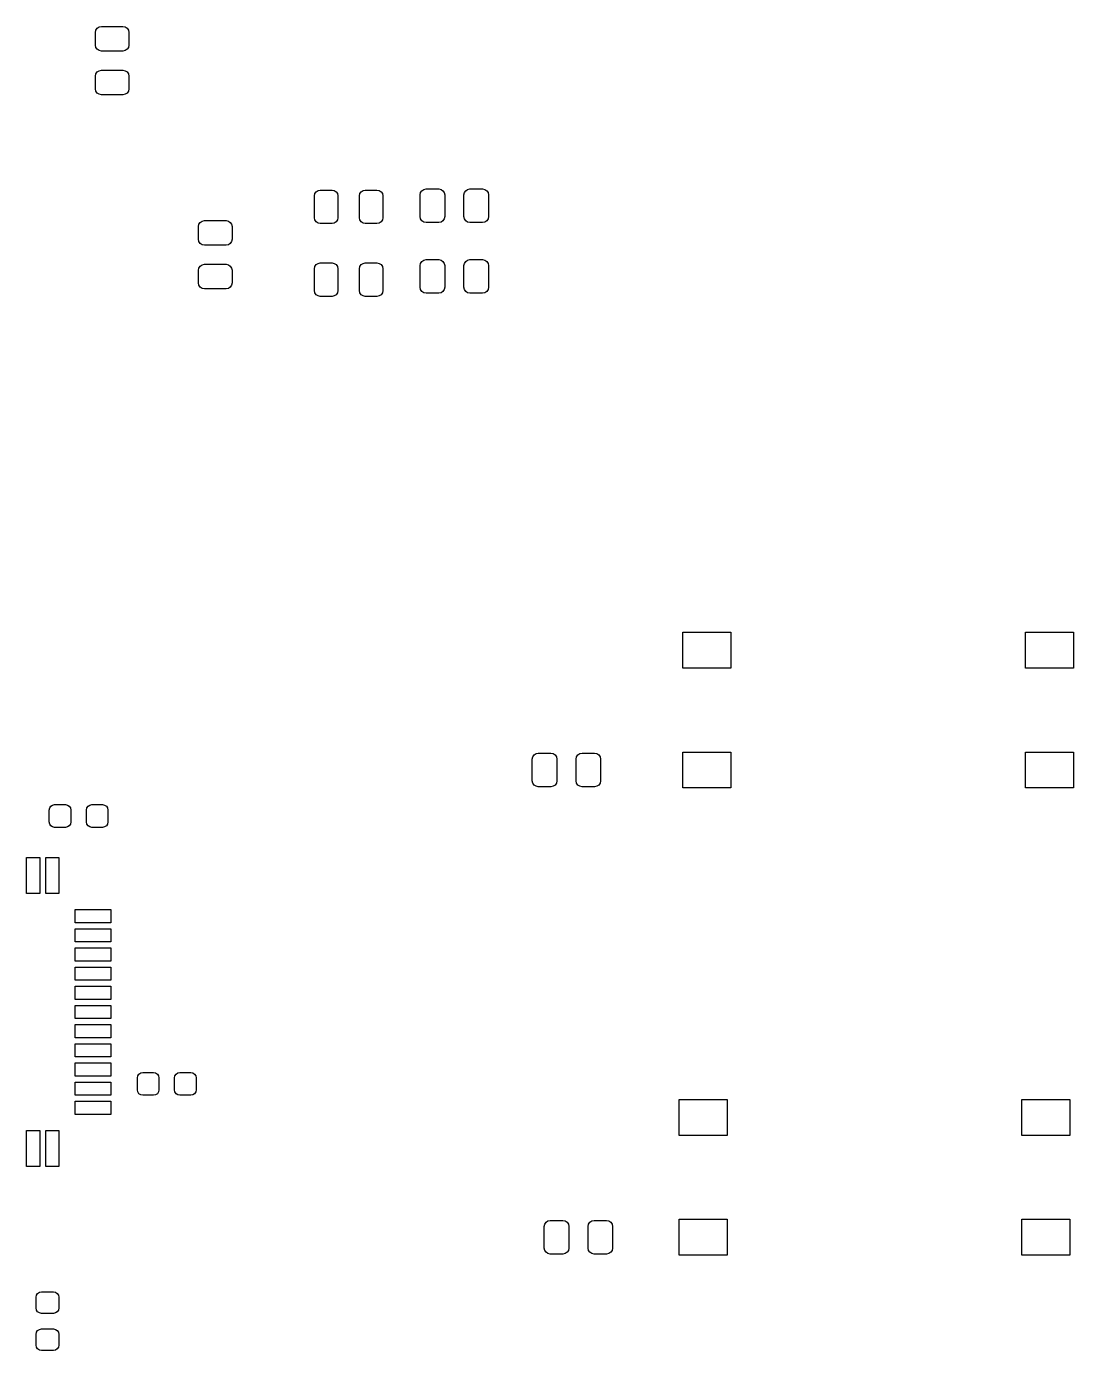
# Model space of a CAD drawing. Extents: x 98.9 to 186.3, y -141.5 to -56.6.
# Drawn here: x 142.6 to 186.3, y -130.2 to -75 of the extents above; entities that cross this region are included whole.
import ezdxf

# ---------------------------------------------------------------- set-up
doc = ezdxf.new("R2010")
doc.units = 0
doc.layers.add('BLACK', color=7, linetype='CONTINUOUS')

msp = doc.modelspace()

# ---------------------------------------------------------------- linework, layer by layer
at = {"layer": 'BLACK', "linetype": 'CONTINUOUS'}
for p, q in [((145.5, -75.225), (145.519, -75.1293)), ((145.519, -75.1293), (145.573, -75.0482)), ((145.573, -75.0482), (145.654, -74.994)), ((145.654, -74.994), (145.75, -74.975)), ((145.75, -74.975), (146.65, -74.975)), ((146.65, -74.975), (146.746, -74.994)), ((146.746, -74.994), (146.827, -75.0482)), ((146.827, -75.0482), (146.881, -75.1293)), ((146.881, -75.1293), (146.9, -75.225)), ((145.5, -75.75), (145.5, -75.225)), ((146.9, -75.225), (146.9, -75.75)), ((145.519, -75.8457), (145.5, -75.75)), ((145.573, -75.9268), (145.519, -75.8457)), ((145.654, -75.981), (145.573, -75.9268)), ((145.75, -76), (145.654, -75.981)), ((146.65, -76), (145.75, -76)), ((146.746, -75.981), (146.65, -76)), ((146.827, -75.9268), (146.746, -75.981)), ((146.881, -75.8457), (146.827, -75.9268)), ((146.9, -75.75), (146.881, -75.8457)), ((145.5, -77.05), (145.519, -76.9543)), ((145.5, -77.575), (145.5, -77.05)), ((145.519, -76.9543), (145.573, -76.8732)), ((145.573, -76.8732), (145.654, -76.819)), ((145.654, -76.819), (145.75, -76.8)), ((145.75, -76.8), (146.65, -76.8)), ((146.65, -76.8), (146.746, -76.819)), ((146.746, -76.819), (146.827, -76.8732)), ((146.827, -76.8732), (146.881, -76.9543)), ((146.881, -76.9543), (146.9, -77.05)), ((146.9, -77.05), (146.9, -77.575)), ((145.519, -77.6707), (145.5, -77.575)), ((145.573, -77.7518), (145.519, -77.6707)), ((145.654, -77.806), (145.573, -77.7518)), ((145.75, -77.825), (145.654, -77.806)), ((146.65, -77.825), (145.75, -77.825)), ((146.746, -77.806), (146.65, -77.825)), ((146.827, -77.7518), (146.746, -77.806)), ((146.881, -77.6707), (146.827, -77.7518)), ((146.9, -77.575), (146.881, -77.6707)), ((159.202, -81.774), (159.297, -81.755)), ((159.297, -81.755), (159.822, -81.755)), ((159.822, -81.755), (159.918, -81.774)), ((161.027, -81.774), (161.123, -81.755)), ((161.123, -81.755), (161.647, -81.755)), ((161.647, -81.755), (161.743, -81.774)), ((154.637, -82.0438), (154.656, -81.9505)), ((154.637, -82.9562), (154.637, -82.0438)), ((154.656, -81.9505), (154.709, -81.8714)), ((154.709, -81.8714), (154.788, -81.8186)), ((154.788, -81.8186), (154.881, -81.8)), ((154.881, -81.8), (155.369, -81.8)), ((155.369, -81.8), (155.462, -81.8186)), ((155.462, -81.8186), (155.541, -81.8714)), ((155.541, -81.8714), (155.594, -81.9505)), ((155.594, -81.9505), (155.612, -82.0438)), ((155.612, -82.0438), (155.612, -82.9562)), ((156.512, -82.0438), (156.531, -81.9505)), ((156.512, -82.9562), (156.512, -82.0438)), ((156.531, -81.9505), (156.584, -81.8714)), ((156.584, -81.8714), (156.663, -81.8186)), ((156.663, -81.8186), (156.756, -81.8)), ((156.756, -81.8), (157.244, -81.8)), ((157.244, -81.8), (157.337, -81.8186)), ((157.337, -81.8186), (157.416, -81.8714)), ((157.416, -81.8714), (157.469, -81.9505)), ((157.469, -81.9505), (157.487, -82.0438)), ((157.487, -82.0438), (157.487, -82.9562)), ((159.047, -82.005), (159.067, -81.9093)), ((159.047, -82.905), (159.047, -82.005)), ((159.067, -81.9093), (159.121, -81.8282)), ((159.121, -81.8282), (159.202, -81.774)), ((159.918, -81.774), (159.999, -81.8282)), ((159.999, -81.8282), (160.053, -81.9093)), ((160.053, -81.9093), (160.072, -82.005)), ((160.072, -82.005), (160.072, -82.905)), ((160.873, -82.005), (160.892, -81.9093)), ((160.873, -82.905), (160.873, -82.005)), ((160.892, -81.9093), (160.946, -81.8282)), ((160.946, -81.8282), (161.027, -81.774)), ((161.743, -81.774), (161.824, -81.8282)), ((161.824, -81.8282), (161.878, -81.9093)), ((161.878, -81.9093), (161.897, -82.005)), ((161.897, -82.005), (161.897, -82.905)), ((149.8, -83.325), (149.819, -83.2293)), ((149.8, -83.85), (149.8, -83.325)), ((149.819, -83.2293), (149.873, -83.1482)), ((149.873, -83.1482), (149.954, -83.094)), ((149.954, -83.094), (150.05, -83.075)), ((150.05, -83.075), (150.95, -83.075)), ((150.95, -83.075), (151.046, -83.094)), ((151.046, -83.094), (151.127, -83.1482)), ((151.127, -83.1482), (151.181, -83.2293)), ((151.181, -83.2293), (151.2, -83.325)), ((151.2, -83.325), (151.2, -83.85)), ((154.656, -83.0495), (154.637, -82.9562)), ((154.709, -83.1286), (154.656, -83.0495)), ((154.788, -83.1814), (154.709, -83.1286)), ((154.881, -83.2), (154.788, -83.1814)), ((155.369, -83.2), (154.881, -83.2)), ((155.462, -83.1814), (155.369, -83.2)), ((155.541, -83.1286), (155.462, -83.1814)), ((155.594, -83.0495), (155.541, -83.1286)), ((155.612, -82.9562), (155.594, -83.0495)), ((156.531, -83.0495), (156.512, -82.9562)), ((156.584, -83.1286), (156.531, -83.0495)), ((156.663, -83.1814), (156.584, -83.1286)), ((156.756, -83.2), (156.663, -83.1814)), ((157.244, -83.2), (156.756, -83.2)), ((157.337, -83.1814), (157.244, -83.2)), ((157.416, -83.1286), (157.337, -83.1814)), ((157.469, -83.0495), (157.416, -83.1286)), ((157.487, -82.9562), (157.469, -83.0495)), ((159.067, -83.0007), (159.047, -82.905)), ((159.121, -83.0818), (159.067, -83.0007)), ((159.202, -83.136), (159.121, -83.0818)), ((159.297, -83.155), (159.202, -83.136)), ((159.822, -83.155), (159.297, -83.155)), ((159.918, -83.136), (159.822, -83.155)), ((159.999, -83.0818), (159.918, -83.136)), ((160.053, -83.0007), (159.999, -83.0818)), ((160.072, -82.905), (160.053, -83.0007)), ((160.892, -83.0007), (160.873, -82.905)), ((160.946, -83.0818), (160.892, -83.0007)), ((161.027, -83.136), (160.946, -83.0818)), ((161.123, -83.155), (161.027, -83.136)), ((161.647, -83.155), (161.123, -83.155)), ((161.743, -83.136), (161.647, -83.155)), ((161.824, -83.0818), (161.743, -83.136)), ((161.878, -83.0007), (161.824, -83.0818)), ((161.897, -82.905), (161.878, -83.0007)), ((149.819, -83.9457), (149.8, -83.85)), ((149.873, -84.0268), (149.819, -83.9457)), ((151.181, -83.9457), (151.127, -84.0268)), ((151.2, -83.85), (151.181, -83.9457)), ((149.954, -84.081), (149.873, -84.0268)), ((150.05, -84.1), (149.954, -84.081)), ((150.95, -84.1), (150.05, -84.1)), ((151.046, -84.081), (150.95, -84.1)), ((151.127, -84.0268), (151.046, -84.081)), ((149.8, -85.15), (149.819, -85.0543)), ((149.819, -85.0543), (149.873, -84.9732)), ((149.873, -84.9732), (149.954, -84.919)), ((149.954, -84.919), (150.05, -84.9)), ((150.05, -84.9), (150.95, -84.9)), ((150.95, -84.9), (151.046, -84.919)), ((151.046, -84.919), (151.127, -84.9732)), ((151.127, -84.9732), (151.181, -85.0543)), ((151.181, -85.0543), (151.2, -85.15)), ((154.637, -85.0837), (154.656, -84.9905)), ((154.637, -85.9962), (154.637, -85.0837)), ((154.656, -84.9905), (154.709, -84.9114)), ((154.709, -84.9114), (154.788, -84.8586)), ((154.788, -84.8586), (154.881, -84.84)), ((154.881, -84.84), (155.369, -84.84)), ((155.369, -84.84), (155.462, -84.8586)), ((155.462, -84.8586), (155.541, -84.9114)), ((155.541, -84.9114), (155.594, -84.9905)), ((155.594, -84.9905), (155.612, -85.0837)), ((155.612, -85.0837), (155.612, -85.9962)), ((156.512, -85.0837), (156.531, -84.9905)), ((156.512, -85.9962), (156.512, -85.0837)), ((156.531, -84.9905), (156.584, -84.9114)), ((156.584, -84.9114), (156.663, -84.8586)), ((156.663, -84.8586), (156.756, -84.84)), ((156.756, -84.84), (157.244, -84.84)), ((157.244, -84.84), (157.337, -84.8586)), ((157.337, -84.8586), (157.416, -84.9114)), ((157.416, -84.9114), (157.469, -84.9905)), ((157.469, -84.9905), (157.487, -85.0837)), ((157.487, -85.0837), (157.487, -85.9962)), ((159.047, -84.955), (159.067, -84.8593)), ((159.047, -85.855), (159.047, -84.955)), ((159.067, -84.8593), (159.121, -84.7782)), ((159.121, -84.7782), (159.202, -84.724)), ((159.202, -84.724), (159.297, -84.705)), ((159.297, -84.705), (159.822, -84.705)), ((159.822, -84.705), (159.918, -84.724)), ((159.918, -84.724), (159.999, -84.7782)), ((159.999, -84.7782), (160.053, -84.8593)), ((160.053, -84.8593), (160.072, -84.955)), ((160.072, -84.955), (160.072, -85.855)), ((160.873, -84.955), (160.892, -84.8593)), ((160.873, -85.855), (160.873, -84.955)), ((160.892, -84.8593), (160.946, -84.7782)), ((160.946, -84.7782), (161.027, -84.724)), ((161.027, -84.724), (161.123, -84.705)), ((161.123, -84.705), (161.647, -84.705)), ((161.647, -84.705), (161.743, -84.724)), ((161.743, -84.724), (161.824, -84.7782)), ((161.824, -84.7782), (161.878, -84.8593)), ((161.878, -84.8593), (161.897, -84.955)), ((161.897, -84.955), (161.897, -85.855)), ((149.8, -85.675), (149.8, -85.15)), ((151.2, -85.15), (151.2, -85.675)), ((149.819, -85.7707), (149.8, -85.675)), ((149.873, -85.8518), (149.819, -85.7707)), ((149.954, -85.906), (149.873, -85.8518)), ((150.05, -85.925), (149.954, -85.906)), ((150.95, -85.925), (150.05, -85.925)), ((151.046, -85.906), (150.95, -85.925)), ((151.127, -85.8518), (151.046, -85.906)), ((151.181, -85.7707), (151.127, -85.8518)), ((151.2, -85.675), (151.181, -85.7707)), ((154.656, -86.0895), (154.637, -85.9962)), ((154.709, -86.1686), (154.656, -86.0895)), ((154.788, -86.2214), (154.709, -86.1686)), ((155.541, -86.1686), (155.462, -86.2214)), ((155.594, -86.0895), (155.541, -86.1686)), ((155.612, -85.9962), (155.594, -86.0895)), ((156.531, -86.0895), (156.512, -85.9962)), ((156.584, -86.1686), (156.531, -86.0895)), ((156.663, -86.2214), (156.584, -86.1686)), ((157.416, -86.1686), (157.337, -86.2214)), ((157.469, -86.0895), (157.416, -86.1686)), ((157.487, -85.9962), (157.469, -86.0895)), ((159.067, -85.9507), (159.047, -85.855)), ((159.121, -86.0318), (159.067, -85.9507)), ((159.202, -86.086), (159.121, -86.0318)), ((159.297, -86.105), (159.202, -86.086)), ((159.822, -86.105), (159.297, -86.105)), ((159.918, -86.086), (159.822, -86.105)), ((159.999, -86.0318), (159.918, -86.086)), ((160.053, -85.9507), (159.999, -86.0318)), ((160.072, -85.855), (160.053, -85.9507)), ((160.892, -85.9507), (160.873, -85.855)), ((160.946, -86.0318), (160.892, -85.9507)), ((161.027, -86.086), (160.946, -86.0318)), ((161.123, -86.105), (161.027, -86.086)), ((161.647, -86.105), (161.123, -86.105)), ((161.743, -86.086), (161.647, -86.105)), ((161.824, -86.0318), (161.743, -86.086)), ((161.878, -85.9507), (161.824, -86.0318)), ((161.897, -85.855), (161.878, -85.9507)), ((154.881, -86.24), (154.788, -86.2214)), ((155.369, -86.24), (154.881, -86.24)), ((155.462, -86.2214), (155.369, -86.24)), ((156.756, -86.24), (156.663, -86.2214)), ((157.244, -86.24), (156.756, -86.24)), ((157.337, -86.2214), (157.244, -86.24)), ((170, -101.75), (170, -100.25)), ((170, -100.25), (172, -100.25)), ((172, -100.25), (172, -101.75)), ((184.3, -101.75), (184.3, -100.25)), ((184.3, -100.25), (186.3, -100.25)), ((186.3, -100.25), (186.3, -101.75)), ((172, -101.75), (170, -101.75)), ((186.3, -101.75), (184.3, -101.75)), ((163.725, -105.55), (163.744, -105.454)), ((163.744, -105.454), (163.798, -105.373)), ((163.798, -105.373), (163.879, -105.319)), ((163.879, -105.319), (163.975, -105.3)), ((163.975, -105.3), (164.5, -105.3)), ((164.5, -105.3), (164.596, -105.319)), ((164.596, -105.319), (164.677, -105.373)), ((164.677, -105.373), (164.731, -105.454)), ((164.731, -105.454), (164.75, -105.55)), ((165.55, -105.55), (165.569, -105.454)), ((165.569, -105.454), (165.623, -105.373)), ((165.623, -105.373), (165.704, -105.319)), ((165.704, -105.319), (165.8, -105.3)), ((165.8, -105.3), (166.325, -105.3)), ((166.325, -105.3), (166.421, -105.319)), ((166.421, -105.319), (166.502, -105.373)), ((166.502, -105.373), (166.556, -105.454)), ((166.556, -105.454), (166.575, -105.55)), ((170, -106.75), (170, -105.25)), ((170, -105.25), (172, -105.25)), ((172, -105.25), (172, -106.75)), ((184.3, -106.75), (184.3, -105.25)), ((184.3, -105.25), (186.3, -105.25)), ((186.3, -105.25), (186.3, -106.75)), ((163.725, -106.45), (163.725, -105.55)), ((164.75, -105.55), (164.75, -106.45)), ((165.55, -106.45), (165.55, -105.55)), ((166.575, -105.55), (166.575, -106.45)), ((163.744, -106.546), (163.725, -106.45)), ((163.798, -106.627), (163.744, -106.546)), ((163.879, -106.681), (163.798, -106.627)), ((164.677, -106.627), (164.596, -106.681)), ((164.731, -106.546), (164.677, -106.627)), ((164.75, -106.45), (164.731, -106.546)), ((165.569, -106.546), (165.55, -106.45)), ((165.623, -106.627), (165.569, -106.546)), ((165.704, -106.681), (165.623, -106.627)), ((166.502, -106.627), (166.421, -106.681)), ((166.556, -106.546), (166.502, -106.627)), ((166.575, -106.45), (166.556, -106.546)), ((163.975, -106.7), (163.879, -106.681)), ((164.5, -106.7), (163.975, -106.7)), ((164.596, -106.681), (164.5, -106.7)), ((165.8, -106.7), (165.704, -106.681)), ((166.325, -106.7), (165.8, -106.7)), ((166.421, -106.681), (166.325, -106.7)), ((172, -106.75), (170, -106.75)), ((186.3, -106.75), (184.3, -106.75)), ((143.575, -107.67), (143.592, -107.584)), ((143.575, -108.17), (143.575, -107.67)), ((143.592, -107.584), (143.641, -107.511)), ((143.641, -107.511), (143.714, -107.462)), ((143.714, -107.462), (143.8, -107.445)), ((143.8, -107.445), (144.25, -107.445)), ((144.25, -107.445), (144.336, -107.462)), ((144.336, -107.462), (144.409, -107.511)), ((144.409, -107.511), (144.458, -107.584)), ((144.458, -107.584), (144.475, -107.67)), ((144.475, -107.67), (144.475, -108.17)), ((145.125, -107.67), (145.142, -107.584)), ((145.125, -108.17), (145.125, -107.67)), ((145.142, -107.584), (145.191, -107.511)), ((145.191, -107.511), (145.264, -107.462)), ((145.264, -107.462), (145.35, -107.445)), ((145.35, -107.445), (145.8, -107.445)), ((145.8, -107.445), (145.886, -107.462)), ((145.886, -107.462), (145.959, -107.511)), ((145.959, -107.511), (146.008, -107.584)), ((146.008, -107.584), (146.025, -107.67)), ((146.025, -107.67), (146.025, -108.17)), ((143.592, -108.256), (143.575, -108.17)), ((143.641, -108.329), (143.592, -108.256)), ((144.458, -108.256), (144.409, -108.329)), ((144.475, -108.17), (144.458, -108.256)), ((145.142, -108.256), (145.125, -108.17)), ((145.191, -108.329), (145.142, -108.256)), ((146.008, -108.256), (145.959, -108.329)), ((146.025, -108.17), (146.008, -108.256)), ((143.714, -108.378), (143.641, -108.329)), ((143.8, -108.395), (143.714, -108.378)), ((144.25, -108.395), (143.8, -108.395)), ((144.336, -108.378), (144.25, -108.395)), ((144.409, -108.329), (144.336, -108.378)), ((145.264, -108.378), (145.191, -108.329)), ((145.35, -108.395), (145.264, -108.378)), ((145.8, -108.395), (145.35, -108.395)), ((145.886, -108.378), (145.8, -108.395)), ((145.959, -108.329), (145.886, -108.378)), ((142.625, -111.15), (142.625, -109.65)), ((142.625, -109.65), (143.175, -109.65)), ((143.175, -109.65), (143.175, -111.15)), ((143.425, -111.15), (143.425, -109.65)), ((143.425, -109.65), (143.975, -109.65)), ((143.975, -109.65), (143.975, -111.15)), ((143.175, -111.15), (142.625, -111.15)), ((143.975, -111.15), (143.425, -111.15)), ((144.65, -112.375), (144.65, -111.825)), ((144.65, -111.825), (146.15, -111.825)), ((146.15, -111.825), (146.15, -112.375)), ((146.15, -112.375), (144.65, -112.375)), ((144.65, -113.175), (144.65, -112.625)), ((144.65, -112.625), (146.15, -112.625)), ((146.15, -112.625), (146.15, -113.175)), ((146.15, -113.175), (144.65, -113.175)), ((144.65, -113.975), (144.65, -113.425)), ((144.65, -113.425), (146.15, -113.425)), ((146.15, -113.425), (146.15, -113.975)), ((146.15, -113.975), (144.65, -113.975)), ((144.65, -114.775), (144.65, -114.225)), ((144.65, -114.225), (146.15, -114.225)), ((146.15, -114.225), (146.15, -114.775)), ((146.15, -114.775), (144.65, -114.775)), ((144.65, -115.575), (144.65, -115.025)), ((144.65, -115.025), (146.15, -115.025)), ((146.15, -115.025), (146.15, -115.575)), ((146.15, -115.575), (144.65, -115.575)), ((144.65, -116.375), (144.65, -115.825)), ((144.65, -115.825), (146.15, -115.825)), ((146.15, -115.825), (146.15, -116.375)), ((146.15, -116.375), (144.65, -116.375)), ((144.65, -117.175), (144.65, -116.625)), ((144.65, -116.625), (146.15, -116.625)), ((146.15, -116.625), (146.15, -117.175)), ((146.15, -117.175), (144.65, -117.175)), ((144.65, -117.975), (144.65, -117.425)), ((144.65, -117.425), (146.15, -117.425)), ((146.15, -117.425), (146.15, -117.975)), ((146.15, -117.975), (144.65, -117.975)), ((144.65, -118.775), (144.65, -118.225)), ((144.65, -118.225), (146.15, -118.225)), ((146.15, -118.225), (146.15, -118.775)), ((146.15, -118.775), (144.65, -118.775)), ((147.25, -118.85), (147.267, -118.764)), ((147.267, -118.764), (147.316, -118.691)), ((147.316, -118.691), (147.389, -118.642)), ((147.389, -118.642), (147.475, -118.625)), ((147.475, -118.625), (147.925, -118.625)), ((147.925, -118.625), (148.011, -118.642)), ((148.011, -118.642), (148.084, -118.691)), ((148.084, -118.691), (148.133, -118.764)), ((148.133, -118.764), (148.15, -118.85)), ((148.8, -118.85), (148.817, -118.764)), ((148.817, -118.764), (148.866, -118.691)), ((148.866, -118.691), (148.939, -118.642)), ((148.939, -118.642), (149.025, -118.625)), ((149.025, -118.625), (149.475, -118.625)), ((149.475, -118.625), (149.561, -118.642)), ((149.561, -118.642), (149.634, -118.691)), ((149.634, -118.691), (149.683, -118.764)), ((149.683, -118.764), (149.7, -118.85)), ((144.65, -119.575), (144.65, -119.025)), ((144.65, -119.025), (146.15, -119.025)), ((146.15, -119.025), (146.15, -119.575)), ((147.25, -119.35), (147.25, -118.85)), ((148.15, -118.85), (148.15, -119.35)), ((148.8, -119.35), (148.8, -118.85)), ((149.7, -118.85), (149.7, -119.35)), ((146.15, -119.575), (144.65, -119.575)), ((144.65, -120.375), (144.65, -119.825)), ((144.65, -119.825), (146.15, -119.825)), ((146.15, -119.825), (146.15, -120.375)), ((147.267, -119.436), (147.25, -119.35)), ((147.316, -119.509), (147.267, -119.436)), ((147.389, -119.558), (147.316, -119.509)), ((147.475, -119.575), (147.389, -119.558)), ((147.925, -119.575), (147.475, -119.575)), ((148.011, -119.558), (147.925, -119.575)), ((148.084, -119.509), (148.011, -119.558)), ((148.133, -119.436), (148.084, -119.509)), ((148.15, -119.35), (148.133, -119.436)), ((148.817, -119.436), (148.8, -119.35)), ((148.866, -119.509), (148.817, -119.436)), ((148.939, -119.558), (148.866, -119.509)), ((149.025, -119.575), (148.939, -119.558)), ((149.475, -119.575), (149.025, -119.575)), ((149.561, -119.558), (149.475, -119.575)), ((149.634, -119.509), (149.561, -119.558)), ((149.683, -119.436), (149.634, -119.509)), ((149.7, -119.35), (149.683, -119.436)), ((169.85, -121.25), (169.85, -119.75)), ((169.85, -119.75), (171.85, -119.75)), ((171.85, -119.75), (171.85, -121.25)), ((184.15, -121.25), (184.15, -119.75)), ((184.15, -119.75), (186.15, -119.75)), ((186.15, -119.75), (186.15, -121.25)), ((146.15, -120.375), (144.65, -120.375)), ((142.625, -122.55), (142.625, -121.05)), ((142.625, -121.05), (143.175, -121.05)), ((143.175, -121.05), (143.175, -122.55)), ((143.425, -122.55), (143.425, -121.05)), ((143.425, -121.05), (143.975, -121.05)), ((143.975, -121.05), (143.975, -122.55)), ((171.85, -121.25), (169.85, -121.25)), ((186.15, -121.25), (184.15, -121.25)), ((143.175, -122.55), (142.625, -122.55)), ((143.975, -122.55), (143.425, -122.55)), ((164.298, -124.873), (164.379, -124.819)), ((164.379, -124.819), (164.475, -124.8)), ((164.475, -124.8), (165, -124.8)), ((165, -124.8), (165.096, -124.819)), ((165.096, -124.819), (165.177, -124.873)), ((166.123, -124.873), (166.204, -124.819)), ((166.204, -124.819), (166.3, -124.8)), ((166.3, -124.8), (166.825, -124.8)), ((166.825, -124.8), (166.921, -124.819)), ((166.921, -124.819), (167.002, -124.873)), ((169.85, -126.25), (169.85, -124.75)), ((169.85, -124.75), (171.85, -124.75)), ((171.85, -124.75), (171.85, -126.25)), ((184.15, -126.25), (184.15, -124.75)), ((184.15, -124.75), (186.15, -124.75)), ((186.15, -124.75), (186.15, -126.25)), ((164.225, -125.05), (164.244, -124.954)), ((164.225, -125.95), (164.225, -125.05)), ((164.244, -124.954), (164.298, -124.873)), ((165.177, -124.873), (165.231, -124.954)), ((165.231, -124.954), (165.25, -125.05)), ((165.25, -125.05), (165.25, -125.95)), ((166.05, -125.05), (166.069, -124.954)), ((166.05, -125.95), (166.05, -125.05)), ((166.069, -124.954), (166.123, -124.873)), ((167.002, -124.873), (167.056, -124.954)), ((167.056, -124.954), (167.075, -125.05)), ((167.075, -125.05), (167.075, -125.95)), ((164.244, -126.046), (164.225, -125.95)), ((165.25, -125.95), (165.231, -126.046)), ((166.069, -126.046), (166.05, -125.95)), ((167.075, -125.95), (167.056, -126.046)), ((164.298, -126.127), (164.244, -126.046)), ((164.379, -126.181), (164.298, -126.127)), ((164.475, -126.2), (164.379, -126.181)), ((165, -126.2), (164.475, -126.2)), ((165.096, -126.181), (165, -126.2)), ((165.177, -126.127), (165.096, -126.181)), ((165.231, -126.046), (165.177, -126.127)), ((166.123, -126.127), (166.069, -126.046)), ((166.204, -126.181), (166.123, -126.127)), ((166.3, -126.2), (166.204, -126.181)), ((166.825, -126.2), (166.3, -126.2)), ((166.921, -126.181), (166.825, -126.2)), ((167.002, -126.127), (166.921, -126.181)), ((167.056, -126.046), (167.002, -126.127)), ((171.85, -126.25), (169.85, -126.25)), ((186.15, -126.25), (184.15, -126.25)), ((143.025, -128), (143.042, -127.914)), ((143.025, -128.45), (143.025, -128)), ((143.042, -127.914), (143.091, -127.841)), ((143.091, -127.841), (143.164, -127.792)), ((143.164, -127.792), (143.25, -127.775)), ((143.25, -127.775), (143.75, -127.775)), ((143.75, -127.775), (143.836, -127.792)), ((143.836, -127.792), (143.909, -127.841)), ((143.909, -127.841), (143.958, -127.914)), ((143.958, -127.914), (143.975, -128)), ((143.975, -128), (143.975, -128.45)), ((143.042, -128.536), (143.025, -128.45)), ((143.091, -128.609), (143.042, -128.536)), ((143.164, -128.658), (143.091, -128.609)), ((143.25, -128.675), (143.164, -128.658)), ((143.75, -128.675), (143.25, -128.675)), ((143.836, -128.658), (143.75, -128.675)), ((143.909, -128.609), (143.836, -128.658)), ((143.958, -128.536), (143.909, -128.609)), ((143.975, -128.45), (143.958, -128.536)), ((143.025, -129.55), (143.042, -129.464)), ((143.025, -130), (143.025, -129.55)), ((143.042, -129.464), (143.091, -129.391)), ((143.091, -129.391), (143.164, -129.342)), ((143.164, -129.342), (143.25, -129.325)), ((143.25, -129.325), (143.75, -129.325)), ((143.75, -129.325), (143.836, -129.342)), ((143.836, -129.342), (143.909, -129.391)), ((143.909, -129.391), (143.958, -129.464)), ((143.958, -129.464), (143.975, -129.55)), ((143.975, -129.55), (143.975, -130)), ((143.042, -130.086), (143.025, -130)), ((143.091, -130.159), (143.042, -130.086)), ((143.164, -130.208), (143.091, -130.159)), ((143.25, -130.225), (143.164, -130.208)), ((143.75, -130.225), (143.25, -130.225)), ((143.836, -130.208), (143.75, -130.225)), ((143.909, -130.159), (143.836, -130.208)), ((143.958, -130.086), (143.909, -130.159)), ((143.975, -130), (143.958, -130.086))]:
    msp.add_line(p, q, dxfattribs=at)

doc.saveas('drawing.dxf')
